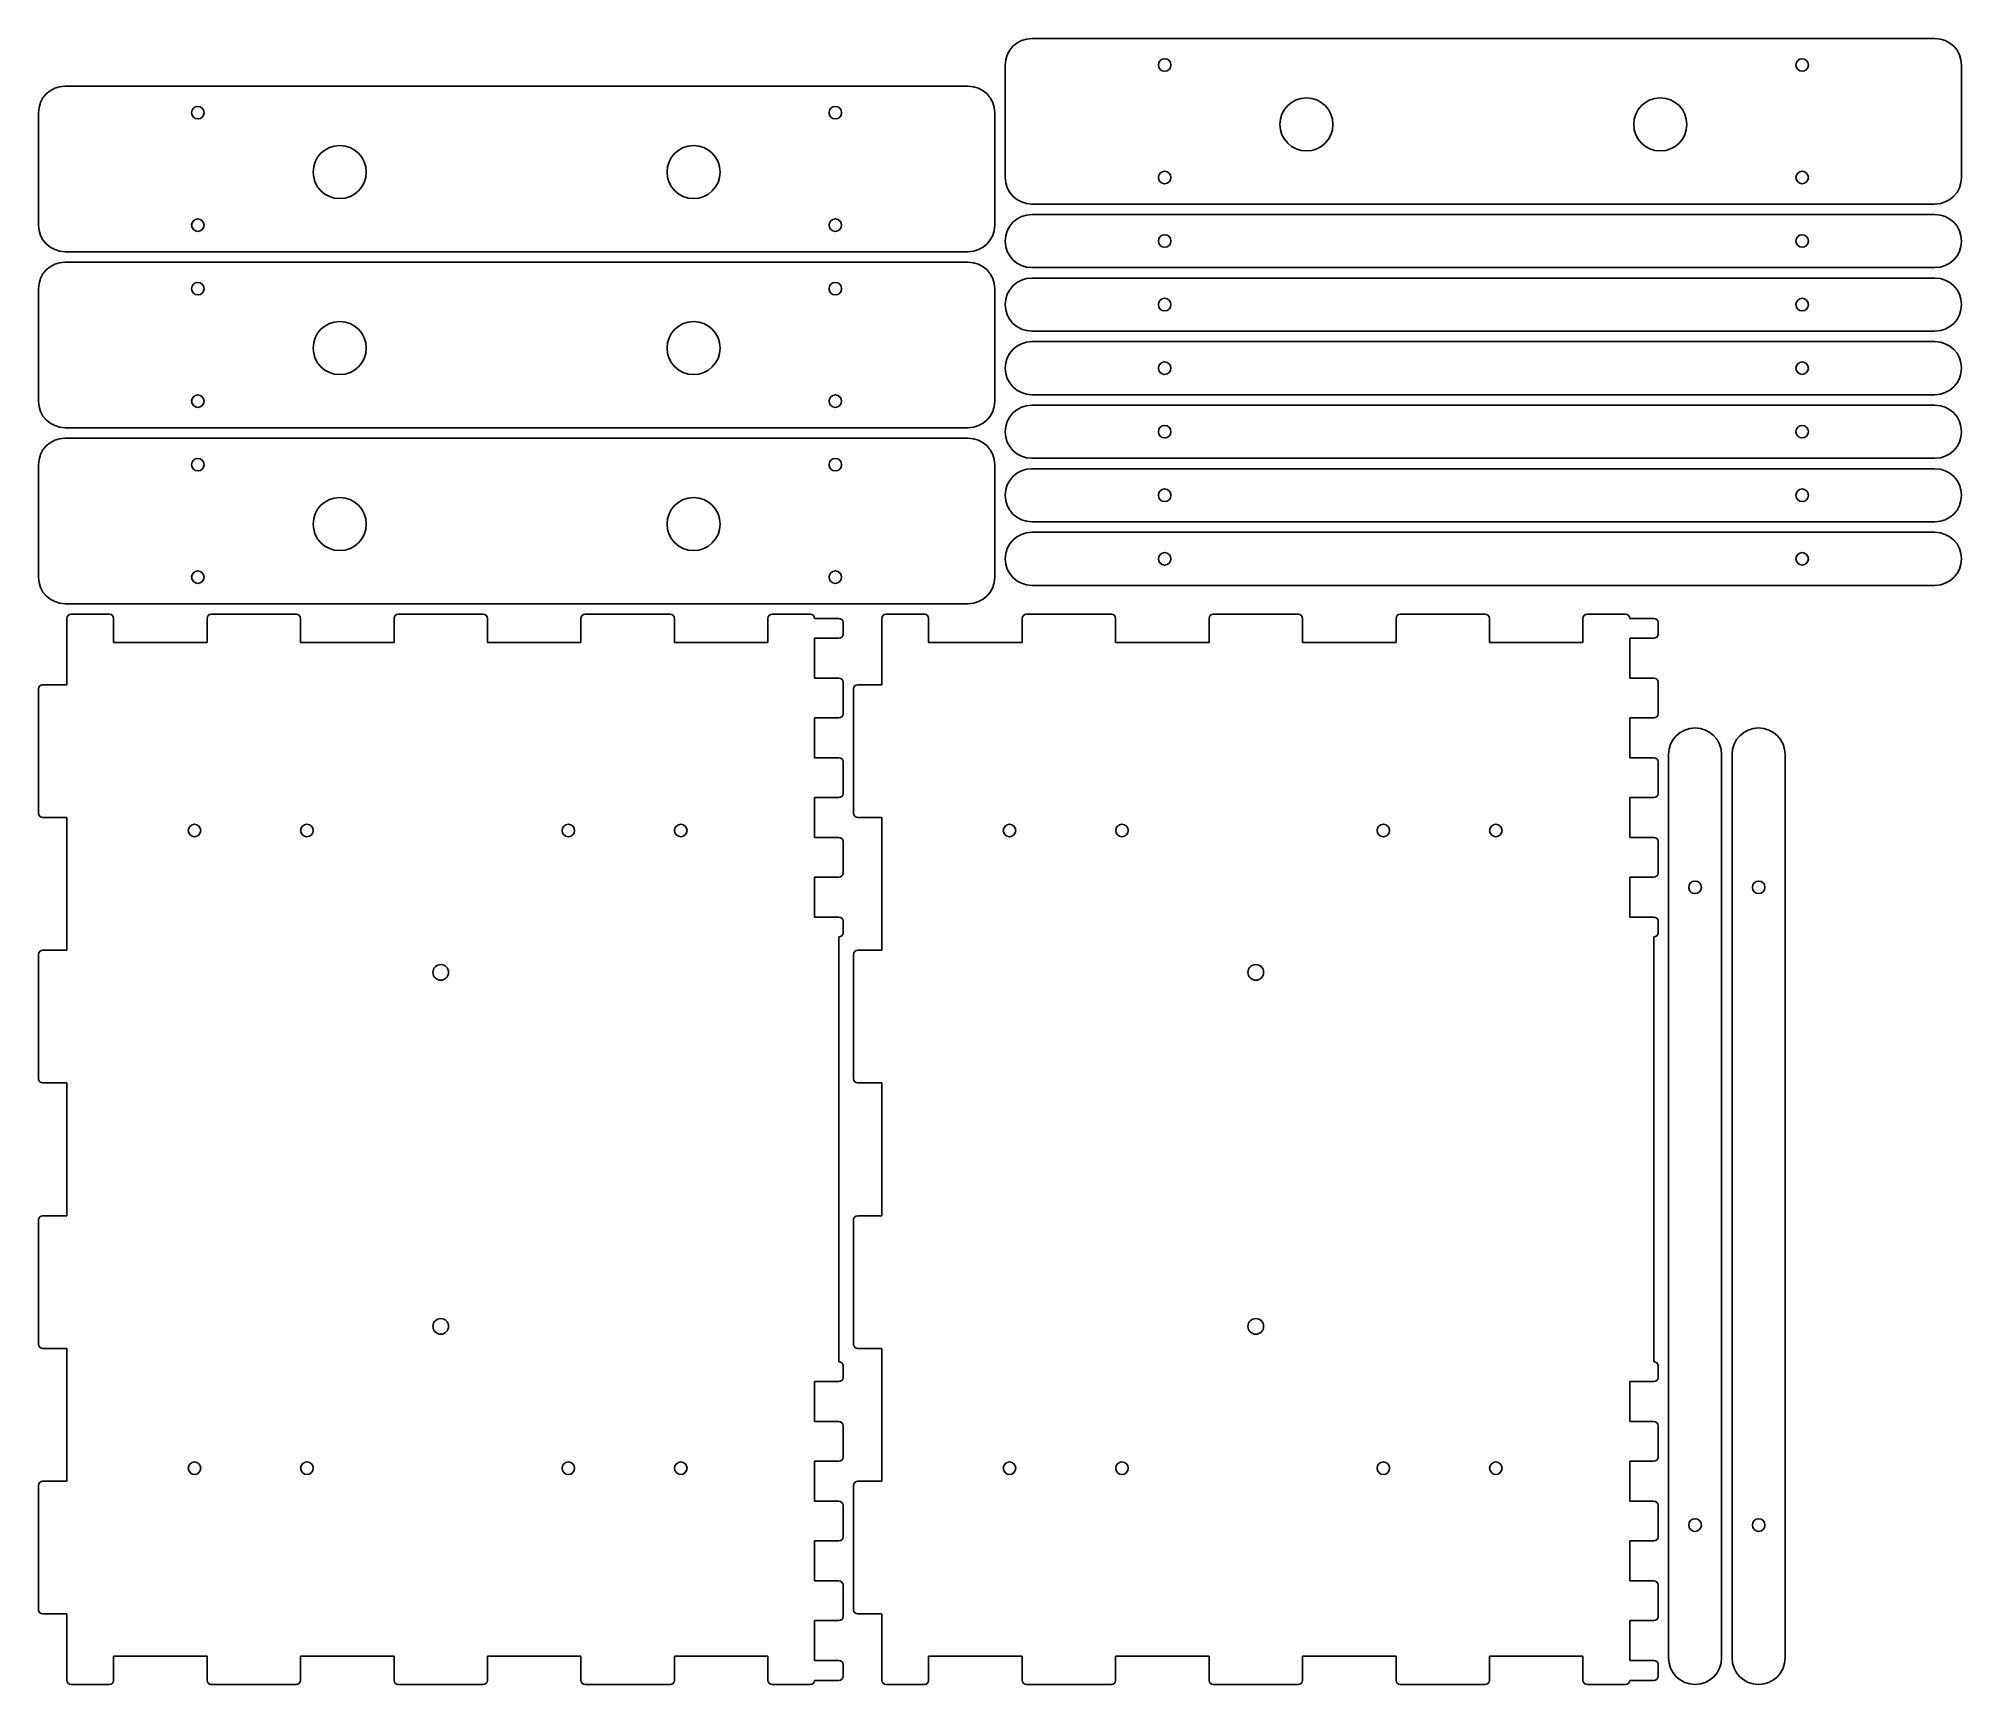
# Model space of a CAD drawing. Header units: millimetres. Extents: x 0 to 920, y 0 to 787.
import ezdxf

# ---------------------------------------------------------------- set-up
doc = ezdxf.new("R2010")
doc.units = ezdxf.units.MM
doc.layers.add('SheetCutProfiles', color=7, linetype='CONTINUOUS')

msp = doc.modelspace()

# ---------------------------------------------------------------- linework, layer by layer
at = {"layer": 'SheetCutProfiles'}
for p, q in [((907.5, 787.4), (475.3, 787.4)), ((462.6, 720.9), (462.6, 774.7)), ((920.2, 720.9), (920.2, 774.7)), ((444.9, 764.6), (12.7, 764.6)), ((0, 698.1), (0, 751.9)), ((457.6, 698.1), (457.6, 751.9)), ((907.5, 708.2), (475.3, 708.2)), ((907.5, 703.2), (475.3, 703.2)), ((444.9, 685.4), (12.7, 685.4)), ((12.7, 680.4), (444.9, 680.4)), ((907.5, 677.8), (475.3, 677.8)), ((907.5, 672.8), (475.3, 672.8)), ((0, 613.9), (0, 667.7)), ((457.6, 613.9), (457.6, 667.7)), ((907.5, 647.4), (475.3, 647.4)), ((907.5, 642.4), (475.3, 642.4)), ((907.5, 617), (475.3, 617)), ((475.3, 612), (907.5, 612)), ((12.7, 601.2), (444.9, 601.2)), ((12.7, 596.2), (444.9, 596.2)), ((0, 529.7), (0, 583.5)), ((457.6, 529.7), (457.6, 583.5)), ((475.3, 586.6), (907.5, 586.6)), ((475.3, 581.6), (907.5, 581.6)), ((475.3, 556.2), (907.5, 556.2)), ((475.3, 551.2), (907.5, 551.2)), ((475.3, 525.8), (907.5, 525.8)), ((12.7, 517), (444.9, 517)), ((13.6, 478.25), (13.6, 510)), ((33.96, 512), (15.6, 512)), ((35.96, 510), (35.96, 498.4)), ((80.69, 498.4), (80.69, 510)), ((123.41, 512), (82.69, 512)), ((125.41, 510), (125.41, 498.4)), ((170.14, 498.4), (170.14, 510)), ((212.86, 512), (172.14, 512)), ((214.86, 510), (214.86, 498.4)), ((259.59, 498.4), (259.59, 510)), ((302.31, 512), (261.59, 512)), ((304.31, 510), (304.31, 498.4)), ((349.04, 498.4), (349.04, 510)), ((369.4, 512), (351.04, 512)), ((371.4, 510), (383, 510)), ((385, 508), (385, 502.48)), ((403.6, 510), (403.6, 478.25)), ((405.6, 512), (423.96, 512)), ((425.96, 498.4), (425.96, 510)), ((470.69, 510), (470.69, 498.4)), ((472.69, 512), (513.41, 512)), ((515.41, 498.4), (515.41, 510)), ((560.14, 510), (560.14, 498.4)), ((562.14, 512), (602.86, 512)), ((604.86, 498.4), (604.86, 510)), ((649.59, 510), (649.59, 498.4)), ((651.59, 512), (692.31, 512)), ((694.31, 498.4), (694.31, 510)), ((739.04, 510), (739.04, 498.4)), ((741.04, 512), (759.4, 512)), ((761.4, 510), (773, 510)), ((775, 508), (775, 502.48)), ((35.96, 498.4), (80.69, 498.4)), ((125.41, 498.4), (170.14, 498.4)), ((214.86, 498.4), (259.59, 498.4)), ((304.31, 498.4), (349.04, 498.4)), ((371.4, 500.48), (371.4, 481.43)), ((383, 500.48), (371.4, 500.48)), ((470.69, 498.4), (425.96, 498.4)), ((560.14, 498.4), (515.41, 498.4)), ((649.59, 498.4), (604.86, 498.4)), ((739.04, 498.4), (694.31, 498.4)), ((761.4, 500.48), (773, 500.48)), ((761.4, 481.43), (761.4, 500.48)), ((371.4, 481.43), (383, 481.43)), ((385, 479.43), (385, 464.38)), ((773, 481.43), (761.4, 481.43)), ((775, 479.43), (775, 464.38)), ((0, 416.75), (0, 476.25)), ((13.6, 478.25), (2, 478.25)), ((390, 476.25), (390, 416.75)), ((392, 478.25), (403.6, 478.25)), ((371.4, 462.38), (371.4, 443.32)), ((383, 462.38), (371.4, 462.38)), ((761.4, 462.38), (773, 462.38)), ((761.4, 443.32), (761.4, 462.38)), ((371.4, 443.32), (383, 443.32)), ((773, 443.32), (761.4, 443.32)), ((780, 444.9), (780, 12.7)), ((805.4, 444.9), (805.4, 12.7)), ((810.4, 12.7), (810.4, 444.9)), ((835.8, 12.7), (835.8, 444.9)), ((385, 441.32), (385, 426.27)), ((775, 441.32), (775, 426.27)), ((371.4, 424.27), (371.4, 405.23)), ((383, 424.27), (371.4, 424.27)), ((761.4, 424.27), (773, 424.27)), ((761.4, 405.23), (761.4, 424.27)), ((2, 414.75), (13.6, 414.75)), ((13.6, 351.25), (13.6, 414.75)), ((403.6, 414.75), (392, 414.75)), ((403.6, 414.75), (403.6, 351.25)), ((371.4, 405.23), (383, 405.23)), ((773, 405.23), (761.4, 405.23)), ((385, 403.23), (385, 388.18)), ((775, 403.23), (775, 388.18)), ((371.4, 386.18), (371.4, 367.12)), ((383, 386.18), (371.4, 386.18)), ((761.4, 386.18), (773, 386.18)), ((761.4, 367.12), (761.4, 386.18)), ((371.4, 367.12), (383, 367.12)), ((385, 365.12), (385, 359.6)), ((773, 367.12), (761.4, 367.12)), ((775, 365.12), (775, 359.6)), ((13.6, 351.25), (2, 351.25)), ((383, 154.4), (383, 357.6)), ((392, 351.25), (403.6, 351.25)), ((773, 357.6), (773, 154.4)), ((0, 289.75), (0, 349.25)), ((390, 349.25), (390, 289.75)), ((2, 287.75), (13.6, 287.75)), ((13.6, 224.25), (13.6, 287.75)), ((403.6, 287.75), (392, 287.75)), ((403.6, 287.75), (403.6, 224.25)), ((0, 162.75), (0, 222.25)), ((13.6, 224.25), (2, 224.25)), ((390, 222.25), (390, 162.75)), ((392, 224.25), (403.6, 224.25)), ((2, 160.75), (13.6, 160.75)), ((13.6, 97.25), (13.6, 160.75)), ((403.6, 160.75), (392, 160.75)), ((403.6, 160.75), (403.6, 97.25)), ((385, 146.88), (385, 152.4)), ((775, 152.4), (775, 146.88)), ((371.4, 144.88), (371.4, 125.83)), ((383, 144.88), (371.4, 144.88)), ((761.4, 144.88), (773, 144.88)), ((761.4, 125.83), (761.4, 144.88)), ((371.4, 125.83), (383, 125.83)), ((385, 108.78), (385, 123.83)), ((773, 125.83), (761.4, 125.83)), ((775, 123.83), (775, 108.78)), ((371.4, 106.78), (371.4, 87.72)), ((383, 106.78), (371.4, 106.78)), ((761.4, 106.78), (773, 106.78)), ((761.4, 87.72), (761.4, 106.78)), ((0, 35.75), (0, 95.25)), ((13.6, 97.25), (2, 97.25)), ((390, 95.25), (390, 35.75)), ((392, 97.25), (403.6, 97.25)), ((371.4, 87.72), (383, 87.72)), ((385, 70.67), (385, 85.72)), ((773, 87.72), (761.4, 87.72)), ((775, 85.72), (775, 70.67)), ((371.4, 68.67), (371.4, 49.62)), ((383, 68.67), (371.4, 68.67)), ((761.4, 68.67), (773, 68.67)), ((761.4, 49.62), (761.4, 68.67)), ((371.4, 49.62), (383, 49.62)), ((385, 32.58), (385, 47.62)), ((773, 49.62), (761.4, 49.62)), ((775, 47.62), (775, 32.58)), ((2, 33.75), (13.6, 33.75)), ((13.6, 2), (13.6, 33.75)), ((371.4, 30.57), (371.4, 11.53)), ((383, 30.57), (371.4, 30.57)), ((403.6, 33.75), (392, 33.75)), ((403.6, 33.75), (403.6, 2)), ((761.4, 30.57), (773, 30.57)), ((761.4, 11.53), (761.4, 30.57)), ((35.96, 13.6), (35.96, 2)), ((80.69, 13.6), (35.96, 13.6)), ((80.69, 2), (80.69, 13.6)), ((125.41, 13.6), (125.41, 2)), ((170.14, 13.6), (125.41, 13.6)), ((170.14, 2), (170.14, 13.6)), ((214.86, 13.6), (214.86, 2)), ((259.59, 13.6), (214.86, 13.6)), ((259.59, 2), (259.59, 13.6)), ((304.31, 13.6), (304.31, 2)), ((349.04, 13.6), (304.31, 13.6)), ((349.04, 2), (349.04, 13.6)), ((371.4, 11.53), (383, 11.53)), ((385, 4), (385, 9.53)), ((425.96, 13.6), (470.69, 13.6)), ((425.96, 2), (425.96, 13.6)), ((470.69, 13.6), (470.69, 2)), ((515.41, 13.6), (560.14, 13.6)), ((515.41, 2), (515.41, 13.6)), ((560.14, 13.6), (560.14, 2)), ((604.86, 13.6), (649.59, 13.6)), ((604.86, 2), (604.86, 13.6)), ((649.59, 13.6), (649.59, 2)), ((694.31, 13.6), (739.04, 13.6)), ((694.31, 2), (694.31, 13.6)), ((739.04, 13.6), (739.04, 2)), ((773, 11.53), (761.4, 11.53)), ((775, 9.53), (775, 4)), ((15.6, 0), (33.96, 0)), ((82.69, 0), (123.41, 0)), ((172.14, 0), (212.86, 0)), ((261.59, 0), (302.31, 0)), ((351.04, 0), (369.4, 0)), ((371.4, 2), (383, 2)), ((423.96, 0), (405.6, 0)), ((513.41, 0), (472.69, 0)), ((602.86, 0), (562.14, 0)), ((692.31, 0), (651.59, 0)), ((759.4, 0), (741.04, 0)), ((761.4, 2), (773, 2))]:
    msp.add_line(p, q, dxfattribs=at)
for centre, radius in [((538.87, 774.7), 3), ((843.93, 774.7), 3), ((76.27, 751.9), 3), ((381.33, 751.9), 3), ((606.73, 746.3), 12.7), ((776.07, 746.3), 12.7), ((144.13, 723.5), 12.7), ((313.47, 723.5), 12.7), ((538.87, 720.9), 3), ((843.93, 720.9), 3), ((76.27, 698.1), 3), ((381.33, 698.1), 3), ((538.87, 690.5), 3), ((843.93, 690.5), 3), ((76.27, 667.7), 3), ((381.33, 667.7), 3), ((538.87, 660.1), 3), ((843.93, 660.1), 3), ((144.13, 639.3), 12.7), ((313.47, 639.3), 12.7), ((538.87, 629.7), 3), ((843.93, 629.7), 3), ((76.27, 613.9), 3), ((381.33, 613.9), 3), ((538.87, 599.3), 3), ((843.93, 599.3), 3), ((76.27, 583.5), 3), ((381.33, 583.5), 3), ((538.87, 568.9), 3), ((843.93, 568.9), 3), ((144.13, 555.1), 12.7), ((313.47, 555.1), 12.7), ((538.87, 538.5), 3), ((843.93, 538.5), 3), ((76.27, 529.7), 3), ((381.33, 529.7), 3), ((74.65, 408.53), 3), ((128.45, 408.53), 3), ((253.55, 408.53), 3), ((307.35, 408.53), 3), ((464.65, 408.53), 3), ((518.45, 408.53), 3), ((643.55, 408.53), 3), ((697.35, 408.53), 3), ((792.7, 381.33), 3), ((823.1, 381.33), 3), ((192.5, 340.67), 3.75), ((582.5, 340.67), 3.75), ((192.5, 171.33), 3.75), ((582.5, 171.33), 3.75), ((74.65, 103.47), 3), ((128.45, 103.47), 3), ((253.55, 103.47), 3), ((307.35, 103.47), 3), ((464.65, 103.47), 3), ((518.45, 103.47), 3), ((643.55, 103.47), 3), ((697.35, 103.47), 3), ((792.7, 76.27), 3), ((823.1, 76.27), 3)]:
    msp.add_circle(centre, radius, dxfattribs=at)
for centre, radius, start, end in [((475.3, 774.7), 12.7, 90, 180), ((907.5, 774.7), 12.7, 0, 90), ((12.7, 751.9), 12.7, 90, 180), ((444.9, 751.9), 12.7, 0, 90), ((475.3, 720.9), 12.7, 180, -90), ((907.5, 720.9), 12.7, -90, 0), ((475.3, 690.5), 12.7, 90, -90), ((907.5, 690.5), 12.7, -90, 90), ((12.7, 698.1), 12.7, 180, -90), ((444.9, 698.1), 12.7, -90, 0), ((12.7, 667.7), 12.7, 90, 180), ((444.9, 667.7), 12.7, 0, 90), ((475.3, 660.1), 12.7, 90, -90), ((907.5, 660.1), 12.7, -90, 90), ((475.3, 629.7), 12.7, 90, -90), ((907.5, 629.7), 12.7, -90, 90), ((12.7, 613.9), 12.7, 180, -90), ((444.9, 613.9), 12.7, -90, 0), ((475.3, 599.3), 12.7, 90, -90), ((907.5, 599.3), 12.7, -90, 90), ((12.7, 583.5), 12.7, 90, 180), ((444.9, 583.5), 12.7, 0, 90), ((475.3, 568.9), 12.7, 90, -90), ((907.5, 568.9), 12.7, -90, 90), ((475.3, 538.5), 12.7, 90, -90), ((907.5, 538.5), 12.7, -90, 90), ((12.7, 529.7), 12.7, 180, -90), ((444.9, 529.7), 12.7, -90, 0), ((15.6, 510), 2, 90, 180), ((33.96, 510), 2, 0, 90), ((82.69, 510), 2, 90, 180), ((123.41, 510), 2, 0, 90), ((172.14, 510), 2, 90, 180), ((212.86, 510), 2, 0, 90), ((261.59, 510), 2, 90, 180), ((302.31, 510), 2, 0, 90), ((351.04, 510), 2, 90, 180), ((369.4, 510), 2, 0, 90), ((383, 508), 2, 0, 90), ((405.6, 510), 2, 90, 180), ((423.96, 510), 2, 0, 90), ((472.69, 510), 2, 90, 180), ((513.41, 510), 2, 0, 90), ((562.14, 510), 2, 90, 180), ((602.86, 510), 2, 0, 90), ((651.59, 510), 2, 90, 180), ((692.31, 510), 2, 0, 90), ((741.04, 510), 2, 90, 180), ((759.4, 510), 2, 0, 90), ((773, 508), 2, 0, 90), ((383, 502.48), 2, -90, 0), ((773, 502.48), 2, -90, 0), ((383, 479.43), 2, 0, 90), ((773, 479.43), 2, 0, 90), ((2, 476.25), 2, 90, 180), ((392, 476.25), 2, 90, 180), ((383, 464.38), 2, -90, 0), ((773, 464.38), 2, -90, 0), ((792.7, 444.9), 12.7, 0, 180), ((823.1, 444.9), 12.7, 0, 180), ((383, 441.32), 2, 0, 90), ((773, 441.32), 2, 0, 90), ((383, 426.27), 2, -90, 0), ((773, 426.27), 2, -90, 0), ((2, 416.75), 2, 180, -90), ((392, 416.75), 2, 180, -90), ((383, 403.23), 2, 0, 90), ((773, 403.23), 2, 0, 90), ((383, 388.18), 2, -90, 0), ((773, 388.18), 2, -90, 0), ((383, 365.12), 2, 0, 90), ((383, 359.6), 2, -90, 0), ((773, 365.12), 2, 0, 90), ((773, 359.6), 2, -90, 0), ((2, 349.25), 2, 90, 180), ((392, 349.25), 2, 90, 180), ((2, 289.75), 2, 180, -90), ((392, 289.75), 2, 180, -90), ((2, 222.25), 2, 90, 180), ((392, 222.25), 2, 90, 180), ((2, 162.75), 2, 180, -90), ((392, 162.75), 2, 180, -90), ((383, 152.4), 2, 0, 90), ((773, 152.4), 2, 0, 90), ((383, 146.88), 2, -90, 0), ((773, 146.88), 2, -90, 0), ((383, 123.83), 2, 0, 90), ((773, 123.83), 2, 0, 90), ((383, 108.78), 2, -90, 0), ((773, 108.78), 2, -90, 0), ((2, 95.25), 2, 90, 180), ((392, 95.25), 2, 90, 180), ((383, 85.72), 2, 0, 90), ((773, 85.72), 2, 0, 90), ((383, 70.67), 2, -90, 0), ((773, 70.67), 2, -90, 0), ((383, 47.62), 2, 0, 90), ((773, 47.62), 2, 0, 90), ((2, 35.75), 2, 180, -90), ((383, 32.58), 2, -90, 0), ((392, 35.75), 2, 180, -90), ((773, 32.58), 2, -90, 0), ((383, 9.53), 2, 0, 90), ((773, 9.53), 2, 0, 90), ((792.7, 12.7), 12.7, 180, 0), ((823.1, 12.7), 12.7, 180, 0), ((15.6, 2), 2, 180, -90), ((33.96, 2), 2, -90, 0), ((82.69, 2), 2, 180, -90), ((123.41, 2), 2, -90, 0), ((172.14, 2), 2, 180, -90), ((212.86, 2), 2, -90, 0), ((261.59, 2), 2, 180, -90), ((302.31, 2), 2, -90, 0), ((351.04, 2), 2, 180, -90), ((369.4, 2), 2, -90, 0), ((383, 4), 2, -90, 0), ((405.6, 2), 2, 180, -90), ((423.96, 2), 2, -90, 0), ((472.69, 2), 2, 180, -90), ((513.41, 2), 2, -90, 0), ((562.14, 2), 2, 180, -90), ((602.86, 2), 2, -90, 0), ((651.59, 2), 2, 180, -90), ((692.31, 2), 2, -90, 0), ((741.04, 2), 2, 180, -90), ((759.4, 2), 2, -90, 0), ((773, 4), 2, -90, 0)]:
    msp.add_arc(centre, radius, start, end, dxfattribs=at)

doc.saveas('drawing.dxf')
